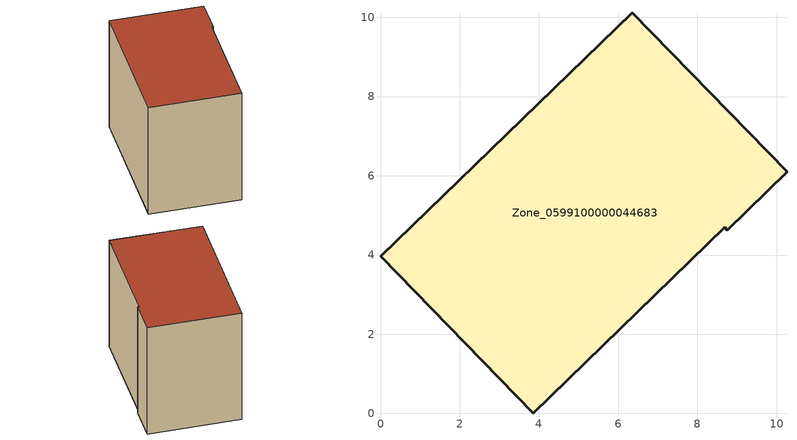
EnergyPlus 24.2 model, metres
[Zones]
Zone_0599100000044683
 floor ground (C_G): 0,3.97 6.35,10.12 10.26,6.1 8.75,4.63 8.69,4.7 3.86,0 z0
 wall outside (C_F): 6.35,10.12 0,3.97 3.86,0 8.69,4.7 8.75,4.63 10.26,6.1 6.35,10.12 z0:7.54
 roof outside (C_R): 10.26,6.1 6.35,10.12 0,3.97 3.86,0 8.69,4.7 8.75,4.63 z7.54
[BUILDING]
Pand.0599100000044683: North Axis=0; Terrain=City; Loads Convergence Tolerance Value=0.04; Temperature Convergence Tolerance Value=0.4; Solar Distribution=FullExterior; Maximum Number of Warmup Days=25; Minimum Number of Warmup Days=1
[Site:Location]
Rotterdam.The.Hague.AP_ZH_NLD Design_Conditions: Latitude=51.96; Longitude=4.45; Time Zone=1; Elevation=-4.5
[SITE:GROUNDTEMPERATURE:BUILDINGSURFACE]
18, 18, 18, 18, 18, 18, 18, 18, 18, 18, 18, 18
[MATERIAL] Thermal Absorptance=0.9; Solar Absorptance=0.7; Visible Absorptance=0.7
Name | Roughness | Thickness | Conductivity | Density | Specific Heat
G.TI.1975-1991 | MediumSmooth | 0.15 | 0.288461 | 540 | 1210
F.TI.1975-1991 | Rough | 0.3 | 0.230769 | 1920 | 840
R.TI.1975-1991 | MediumRough | 0.2 | 0.153846 | 1500 | 1000
[CONSTRUCTION]
C_G: G.TI.1975-1991
C_F: F.TI.1975-1991
C_R: R.TI.1975-1991
[ZONE]
Zone_0599100000044683: Type=1; Multiplier=1; Ceiling Height=Autocalculate; Volume=Autocalculate; Floor Area=autocalculate; Part of Total Floor Area=Yes
[ZONEINFILTRATION:DESIGNFLOWRATE]
Infil_Zone_0599100000044683: Zone or ZoneList or Space or SpaceList=Zone_0599100000044683; Schedule=AlwaysOn; Design Flow Rate Calculation Method=Flow/Area; Flow Rate per Floor Area=0.003; Constant Term Coefficient=1; Temperature Term Coefficient=0; Velocity Term Coefficient=0; Velocity Squared Term Coefficient=0
[HVACTEMPLATE:ZONE:IDEALLOADSAIRSYSTEM]
Zone_0599100000044683: Maximum Heating Supply Air Temperature=50; Minimum Cooling Supply Air Temperature=13; Maximum Heating Supply Air Humidity Ratio=0.0156; Minimum Cooling Supply Air Humidity Ratio=0.0077; Heating Limit=NoLimit; Cooling Limit=NoLimit; Dehumidification Control Type=ConstantSensibleHeatRatio; Cooling Sensible Heat Ratio=0.7; Dehumidification Setpoint=60; Humidification Control Type=None; Humidification Setpoint=30; Outdoor Air Method=None; Outdoor Air Flow Rate per Person=0.00944; Outdoor Air Flow Rate per Zone Floor Area=0; Outdoor Air Flow Rate per Zone=0; Demand Controlled Ventilation Type=None; Outdoor Air Economizer Type=NoEconomizer; Heat Recovery Type=None; Sensible Heat Recovery Effectiveness=0.7; Latent Heat Recovery Effectiveness=0.65
[ZONECONTROL:THERMOSTAT]
ThermostatControl_Zone_0599100000044683: Zone or ZoneList=Zone_0599100000044683; Control Type Schedule=DualSetpointControlType; Control 1=Thermostat_Zone_0599100000044683; Temperature Difference Between Cutout And Setpoint=0
[THERMOSTATSETPOINT:DUALSETPOINT]
Thermostat_Zone_0599100000044683: Heating Setpoint Temperature Schedule=HeatingSetpoint_Zone_0599100000044683; Cooling Setpoint Temperature Schedule=CoolingSetpoint_Zone_0599100000044683
[SCHEDULE:COMPACT]
HeatingSetpoint_Zone_0599100000044683: Through: 12/31, For: AllDays, Until: 24:00, 21
CoolingSetpoint_Zone_0599100000044683: Through: 12/31, For: AllDays, Until: 24:00, 24
DualSetpointControlType: Through: 12/31, For: AllDays, Until: 24:00, 4
AlwaysOn: Through: 12/31, For: AllDays, Until: 24:00, 1
